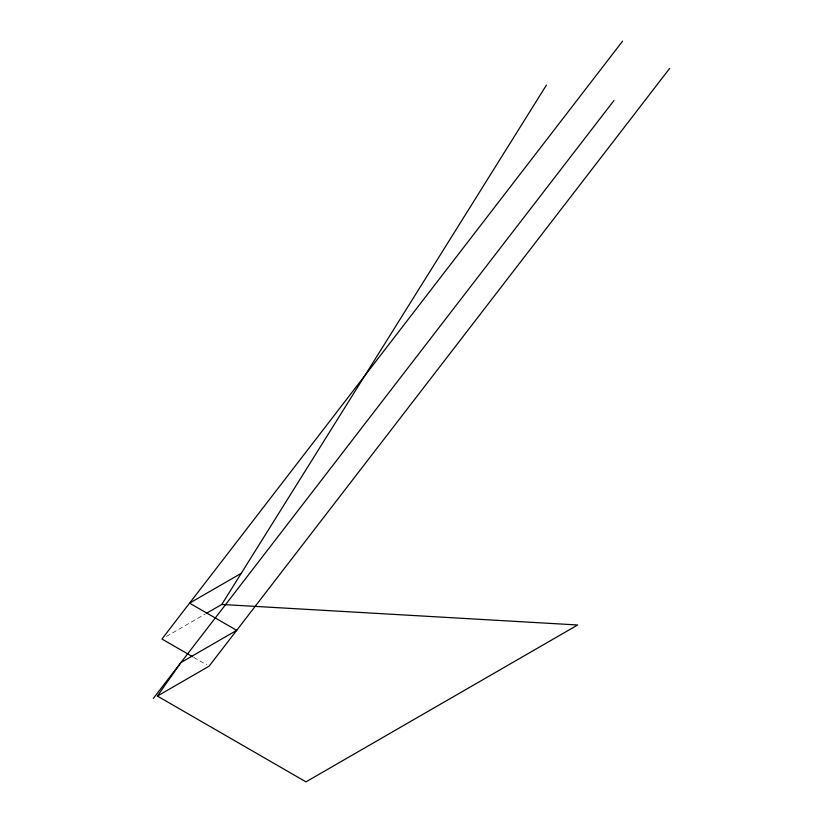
<?xml version="1.0" encoding="UTF-8"?>
<svg xmlns="http://www.w3.org/2000/svg" width="823" height="823" viewBox="0 0 823 823"><rect width="100%" height="100%" fill="white"/><g stroke="black" fill="none" stroke-linecap="round" stroke-linejoin="round"><path stroke-width="0.62" stroke-dasharray="4.12 3.09" d="M166.369 636.457L205.164 614.061M193.714 657.361L206.861 664.953"/><path stroke-width="1.23" d="M206.275 613.423L221.788 604.463L546.421 85.129M221.788 604.463L577.664 624.986L305.971 781.85L157.368 696.063L180.926 662.546L236.695 630.346L189.578 603.146L241.262 573.302M622.589 41.15L161.936 639.018L192.623 656.723M153.294 698.418L613.948 100.55M669.706 68.35L209.052 666.219L157.368 696.063"/></g></svg>
